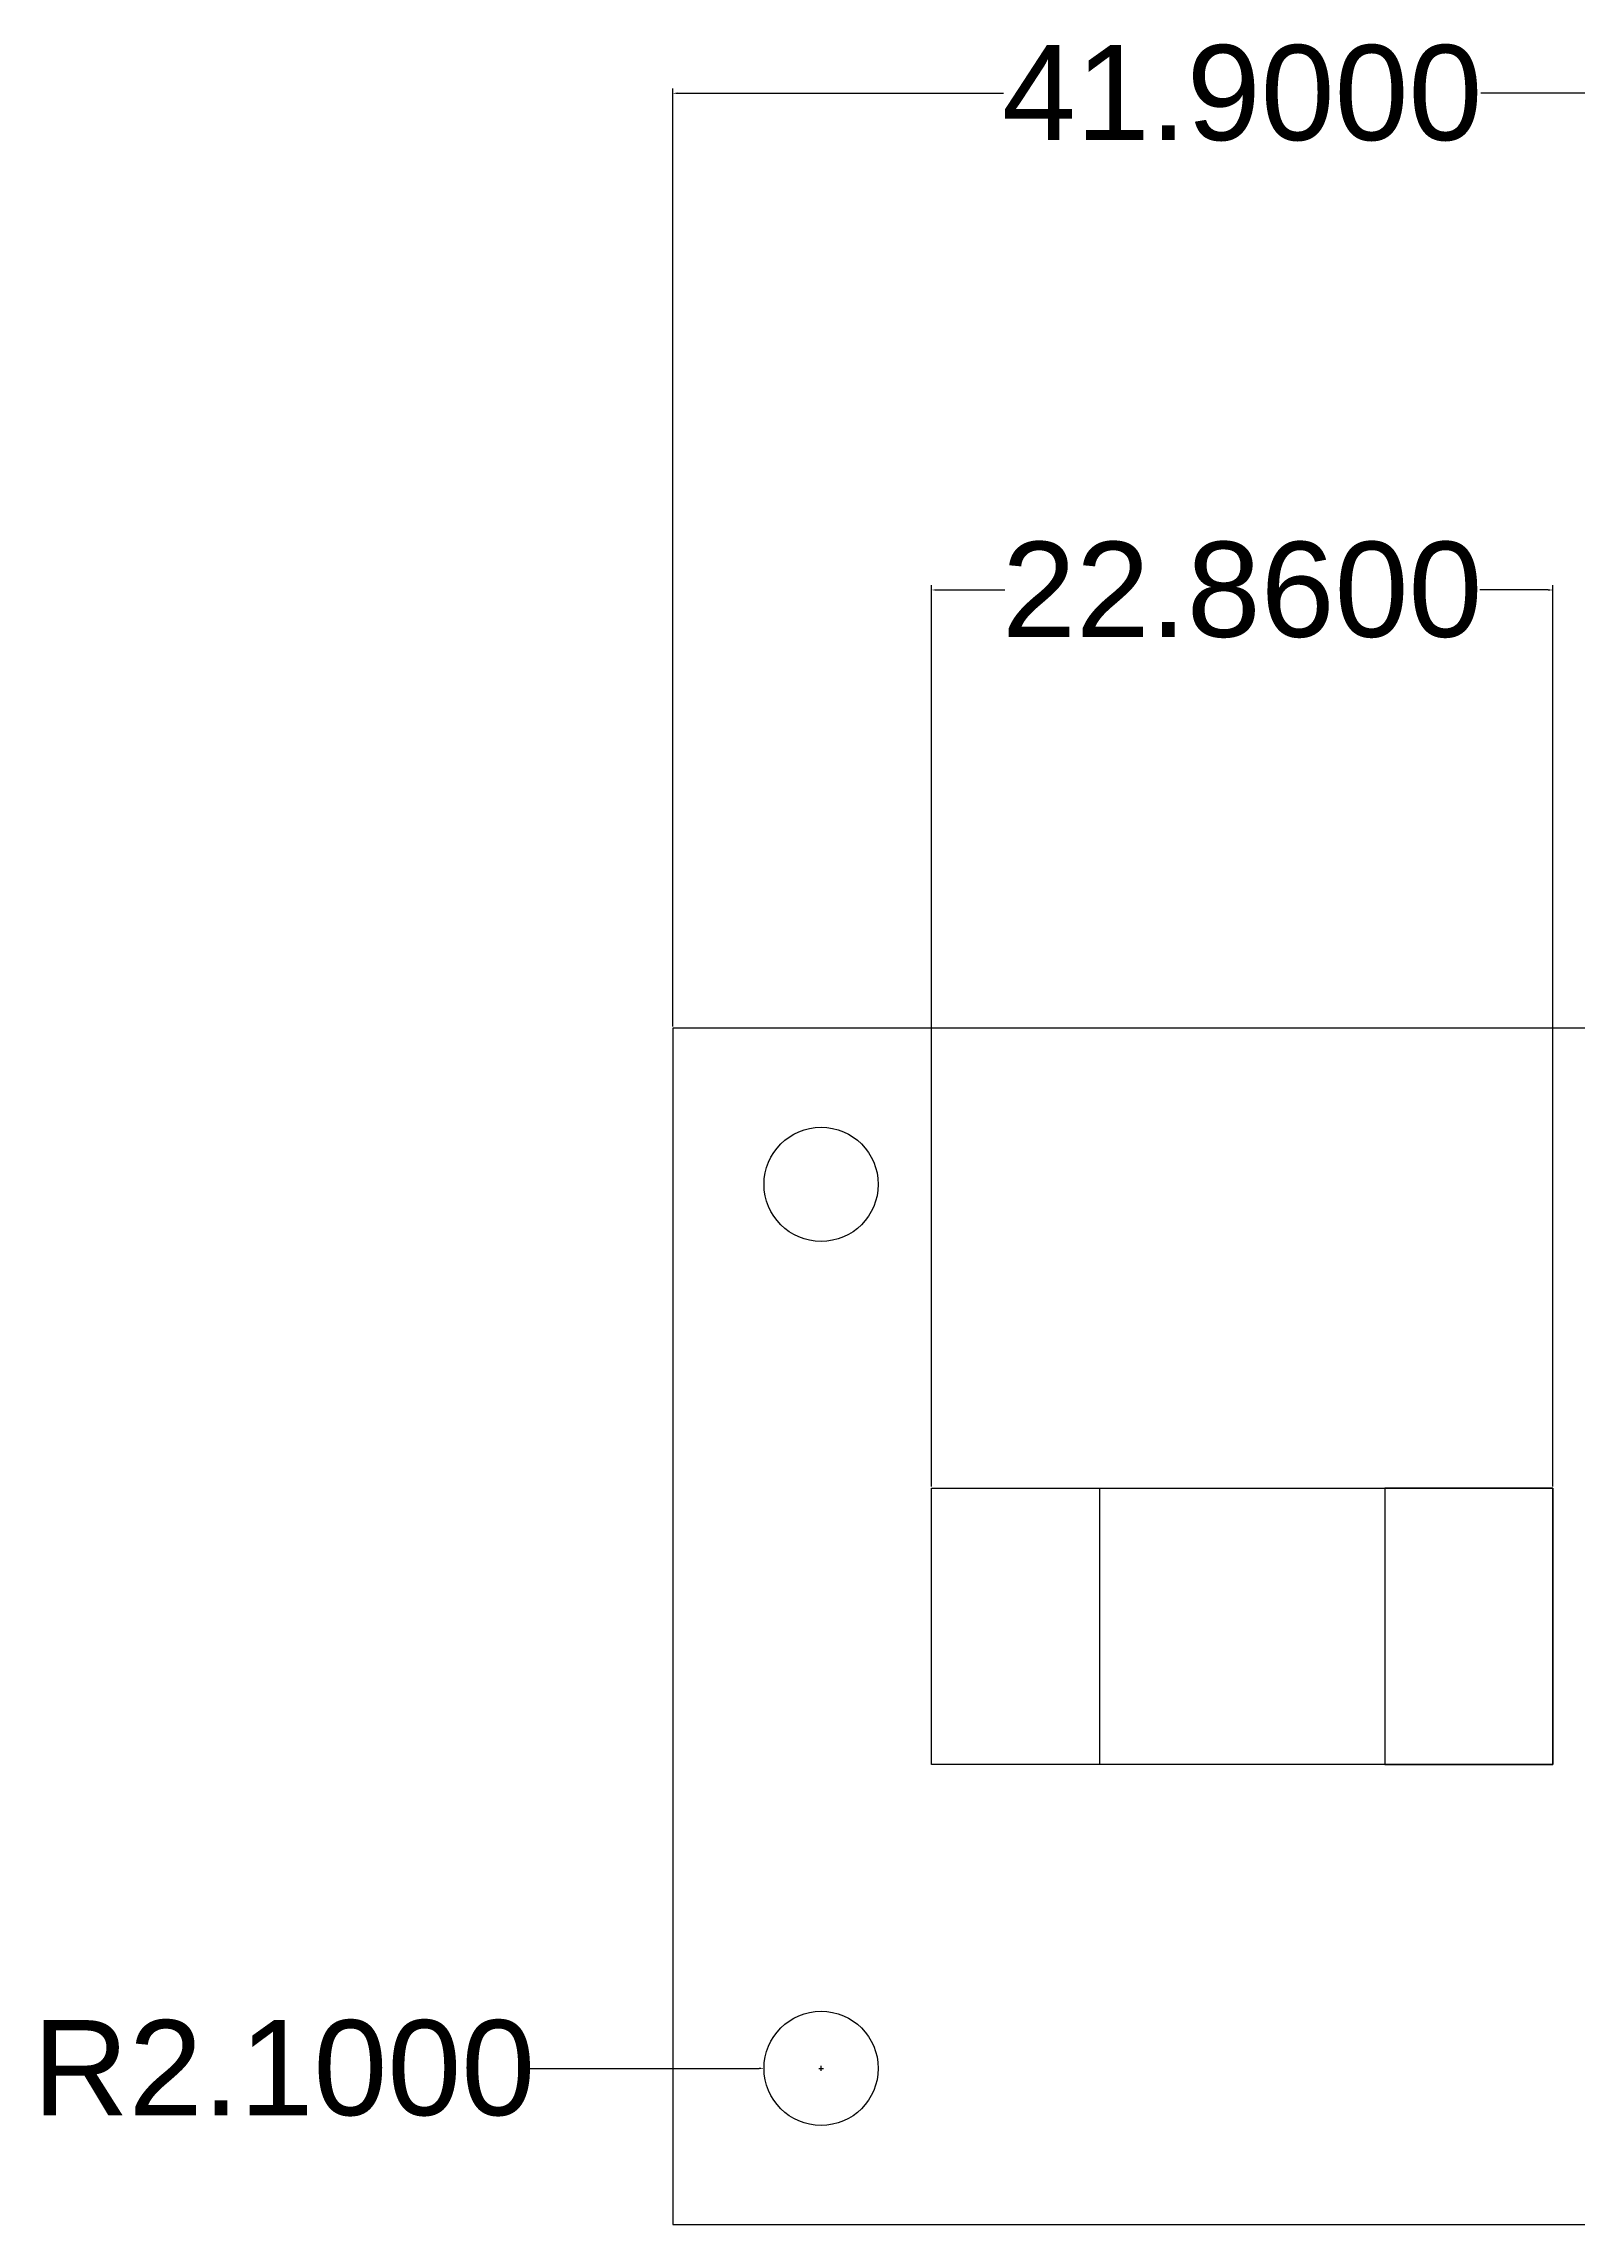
# Model space of a CAD drawing. Header units: millimetres. Extents: x -25 to 270, y -20 to 63.
# Drawn here: x 176.8 to 233.3, y -16.9 to 63.3 of the extents above; entities that cross this region are included whole.
import ezdxf

# ---------------------------------------------------------------- set-up
doc = ezdxf.new("R2010")
doc.units = ezdxf.units.MM
doc.header["$MEASUREMENT"] = 0
doc.layers.add('brass', color=2, linetype='Continuous')
doc.layers.add('cu', color=10, linetype='Continuous')
doc.styles.get("Standard").update_dxf_attribs({"font": 'arial.ttf'})
doc.dimstyles.get("Standard").update_dxf_attribs({"dimtxt": 0.18, "dimasz": 0.18, "dimexe": 0.18, "dimexo": 0.0625, "dimgap": 0.09, "dimtad": 0, "dimtih": 1, "dimtoh": 1, "dimdec": 4, "dimzin": 0, "dimdsep": 46, "dimtxsty": 'Standard', "dimcen": 0.09, "dimadec": 0, "dimazin": 0, "dimtfac": 1, "dimtdec": 4, "dimtofl": 0, "dimtmove": 0, "dimatfit": 3, "dimfxl": 1, "dimtolj": 1, "dimtzin": 0, "dimarcsym": 0})

# ---------------------------------------------------------------- blocks, each defined once
blk = doc.blocks.new('*D4')
at = {"color": 0, "lineweight": -2, "transparency": 16777216}
for p, q in [((209.497, 10.223), (209.497, 43.384)), ((232.357, 10.223), (232.357, 43.384)), ((209.677, 43.204), (212.189, 43.204)), ((232.177, 43.204), (229.666, 43.204))]:
    blk.add_line(p, q, dxfattribs=at)
at = {"color": 0, "transparency": 16777216}
for points in [[(209.677, 43.234), (209.677, 43.174), (209.497, 43.204)], [(232.177, 43.234), (232.177, 43.174), (232.357, 43.204)]]:
    blk.add_solid(points, dxfattribs=at)
at = {"color": 0, "transparency": 16777216, "insert": (220.927, 43.204), "char_height": 0.18, "attachment_point": 5}
blk.add_mtext('\\A1;{\\H19.44444x;22.8600}', dxfattribs=at)
blk = doc.blocks.new('*D6')
at = {"color": 0, "lineweight": -2, "transparency": 16777216}
for p, q in [((199.977, 27.143), (199.977, 61.657)), ((200.157, 61.477), (212.148, 61.477)), ((241.697, 61.477), (229.707, 61.477)), ((241.877, 27.143), (241.877, 61.657))]:
    blk.add_line(p, q, dxfattribs=at)
at = {"color": 0, "transparency": 16777216}
for points in [[(200.157, 61.507), (200.157, 61.447), (199.977, 61.477)], [(241.697, 61.507), (241.697, 61.447), (241.877, 61.477)]]:
    blk.add_solid(points, dxfattribs=at)
at = {"color": 0, "transparency": 16777216, "insert": (220.927, 61.477), "char_height": 0.18, "attachment_point": 5}
blk.add_mtext('\\A1;{\\H19.44444x;41.9000}', dxfattribs=at)
blk = doc.blocks.new('*D8')
at = {"layer": 'cu', "color": 0, "lineweight": -2, "transparency": 16777216}
for p, q in [((194.702, -11.18), (203.157, -11.18)), ((205.347, -11.18), (205.527, -11.18)), ((205.437, -11.27), (205.437, -11.09))]:
    blk.add_line(p, q, dxfattribs=at)
at = {"layer": 'cu', "color": 0, "transparency": 16777216}
blk.add_solid([(203.157, -11.15), (203.157, -11.21), (203.337, -11.18)], dxfattribs=at)
at = {"layer": 'cu', "color": 0, "transparency": 16777216, "insert": (185.678, -11.18), "char_height": 3.5, "attachment_point": 5}
blk.add_mtext('\\A1;R2.1000', dxfattribs=at)

msp = doc.modelspace()

# ---------------------------------------------------------------- linework, layer by layer
at = {"layer": 'brass', "color": 114, "true_color": 0x139b48}
for points in [[(199.97741, -16.92), (241.87741, -16.92), (241.87741, 27.08), (199.97741, 27.08)], [(209.49741, 10.16), (232.35741, 10.16), (232.35741, 0), (209.49741, 0)]]:
    msp.add_lwpolyline(points, close=True, dxfattribs=at)
for centre in [(205.43741, 21.34), (205.43741, -11.18)]:
    msp.add_circle(centre, 2.1, dxfattribs=at)
at = {"layer": 'cu'}
for points in [[(209.49741, 10.16), (215.67741, 10.16), (215.67741, 0), (209.49741, 0)], [(232.35741, 10.16), (226.17741, 10.16), (226.17741, 0), (232.35741, 0)]]:
    msp.add_lwpolyline(points, close=True, dxfattribs=at)

# ---------------------------------------------------------------- dimensions: what is measured, and where the dimension line sits
for base, p1, p2, picture, middle in [((241.87741, 61.47661), (199.97741, 27.08), (241.87741, 27.08), '*D6', (220.92741, 61.47661)), ((232.35741, 43.20415), (209.49741, 10.16), (232.35741, 10.16), '*D4', (220.92741, 43.20415))]:
    dim = msp.add_linear_dim(base=base, p1=p1, p2=p2, text='{\\H19.44444x;<>}', dimstyle='Standard')
    dim.commit()
    dim.dimension.update_dxf_attribs({"geometry": picture, "text_midpoint": middle})
at = {"layer": 'cu', "color": 0}
dim = msp.add_radius_dim(center=(205.43741, -11.18), mpoint=(203.33741, -11.18), dimstyle='Standard', override={"dimtxt": 3.5}, dxfattribs=at)
dim.commit()
dim.dimension.update_dxf_attribs({"geometry": '*D8', "text_midpoint": (185.67804, -11.18), "dimtype": 164})

doc.saveas('drawing.dxf')
